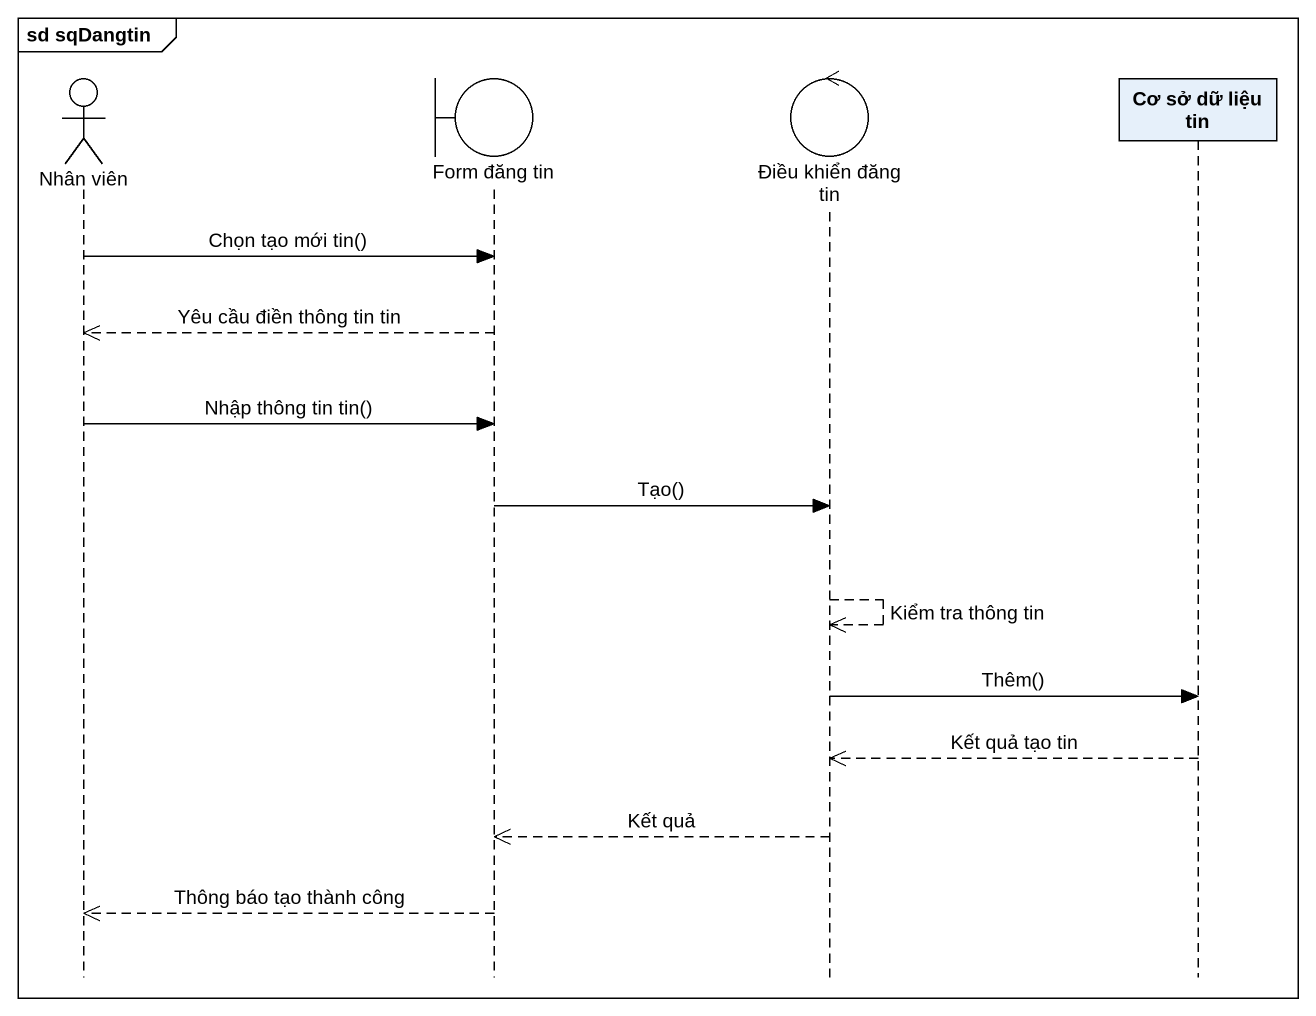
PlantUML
@startuml
mainframe sd sqDangtin
hide footbox
actor "Nhân viên" as Nhân_viên
boundary "Form đăng tin" as Form_đăng_tin
control "Điều khiển đăng tin" as Điều_khiển_đăng_tin
participant "Cơ sở dữ liệu tin" as Cơ_sở_dữ_liệu_tin

Nhân_viên -> Form_đăng_tin : Chọn tạo mới tin()
Form_đăng_tin -->> Nhân_viên : Yêu cầu điền thông tin tin
Nhân_viên -> Form_đăng_tin : Nhập thông tin tin()
Form_đăng_tin -> Điều_khiển_đăng_tin : Tạo()
Điều_khiển_đăng_tin -->> Điều_khiển_đăng_tin : Kiểm tra thông tin
Điều_khiển_đăng_tin -> Cơ_sở_dữ_liệu_tin : Thêm()
Cơ_sở_dữ_liệu_tin -->> Điều_khiển_đăng_tin : Kết quả tạo tin
Điều_khiển_đăng_tin -->> Form_đăng_tin : Kết quả
Form_đăng_tin -->> Nhân_viên : Thông báo tạo thành công
@enduml
